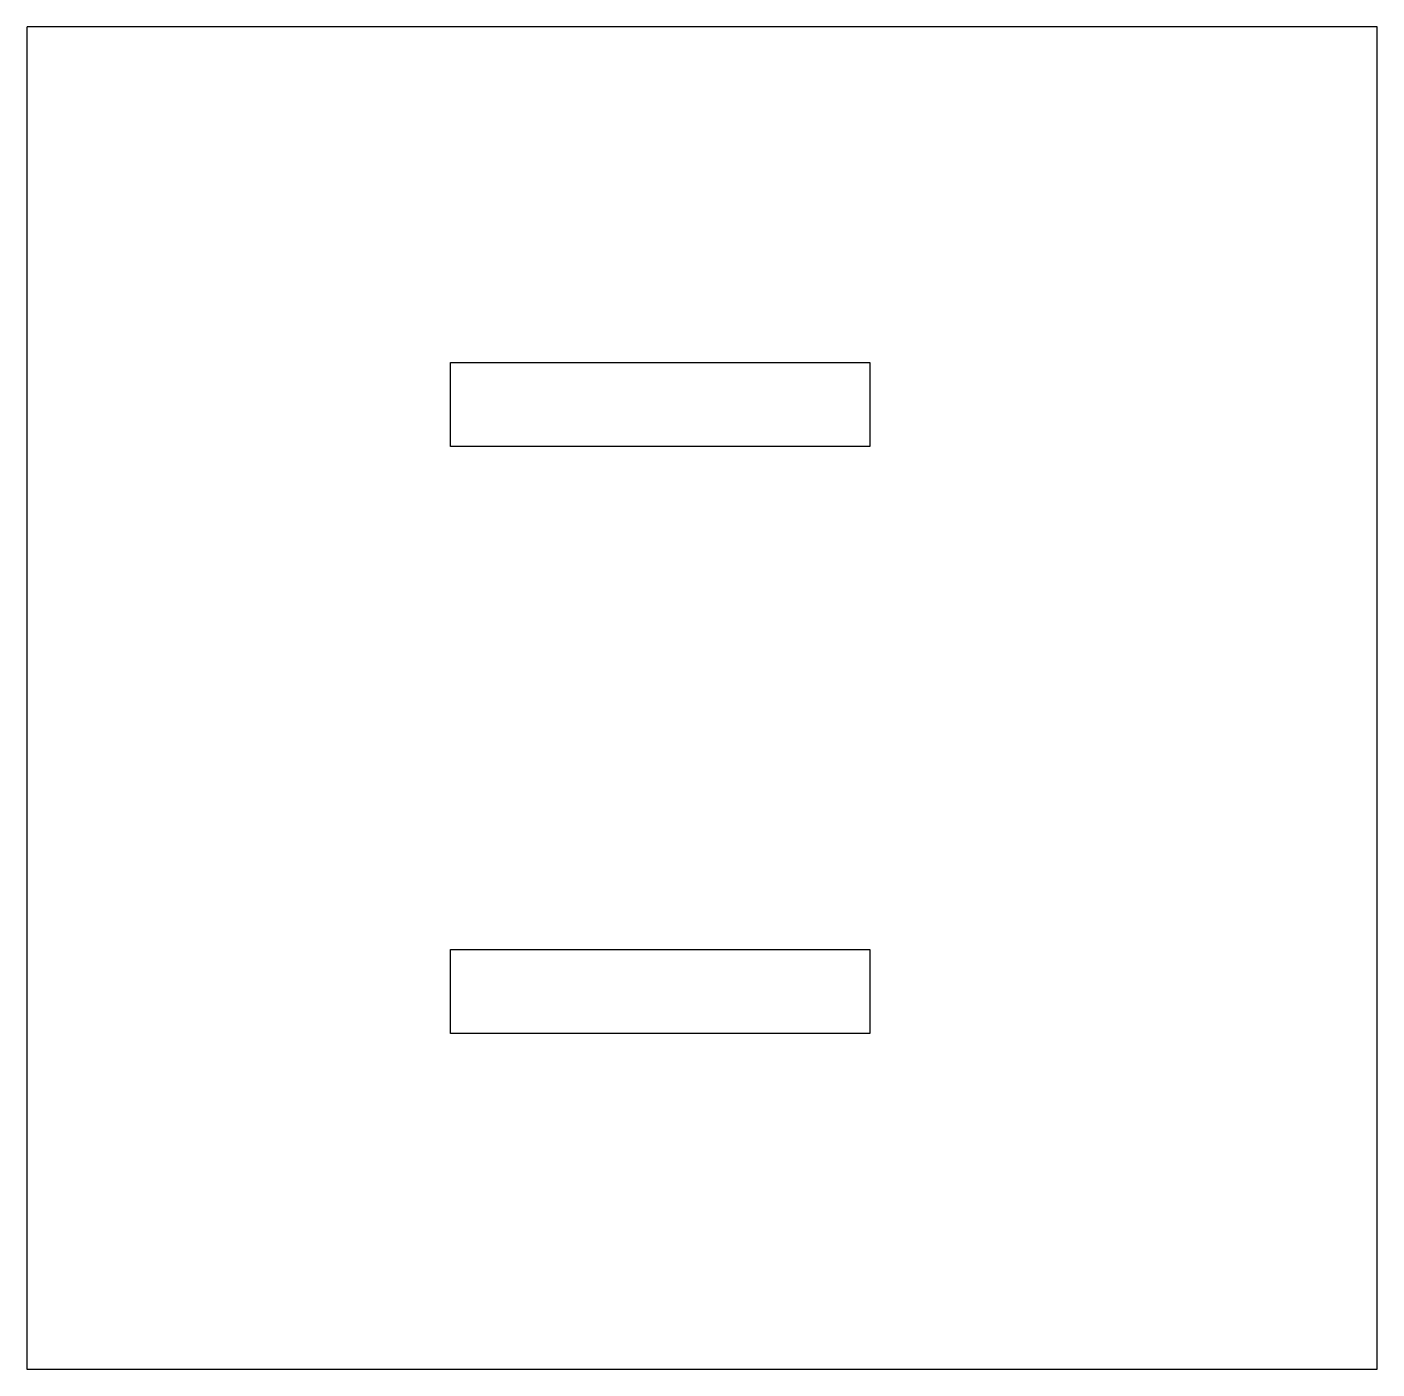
# Model space of a CAD drawing. Header units: metres. Extents: x 5 to 85.5, y 0 to 80.
import ezdxf

# ---------------------------------------------------------------- set-up
doc = ezdxf.new("R2010")
doc.units = ezdxf.units.M

msp = doc.modelspace()

# ---------------------------------------------------------------- linework, layer by layer
for p, q in [((85.4751, 80), (5, 80)), ((5, 80), (5, 0)), ((85.4751, 0), (85.4751, 80)), ((30.2376, 55), (30.2376, 60)), ((30.2376, 60), (55.2376, 60)), ((55.2376, 60), (55.2376, 55)), ((55.2376, 55), (30.2376, 55)), ((30.2376, 20), (30.2376, 25)), ((30.2376, 25), (55.2376, 25)), ((55.2376, 25), (55.2376, 20)), ((55.2376, 20), (30.2376, 20)), ((5, 0), (85.4751, 0))]:
    msp.add_line(p, q)

doc.saveas('drawing.dxf')
